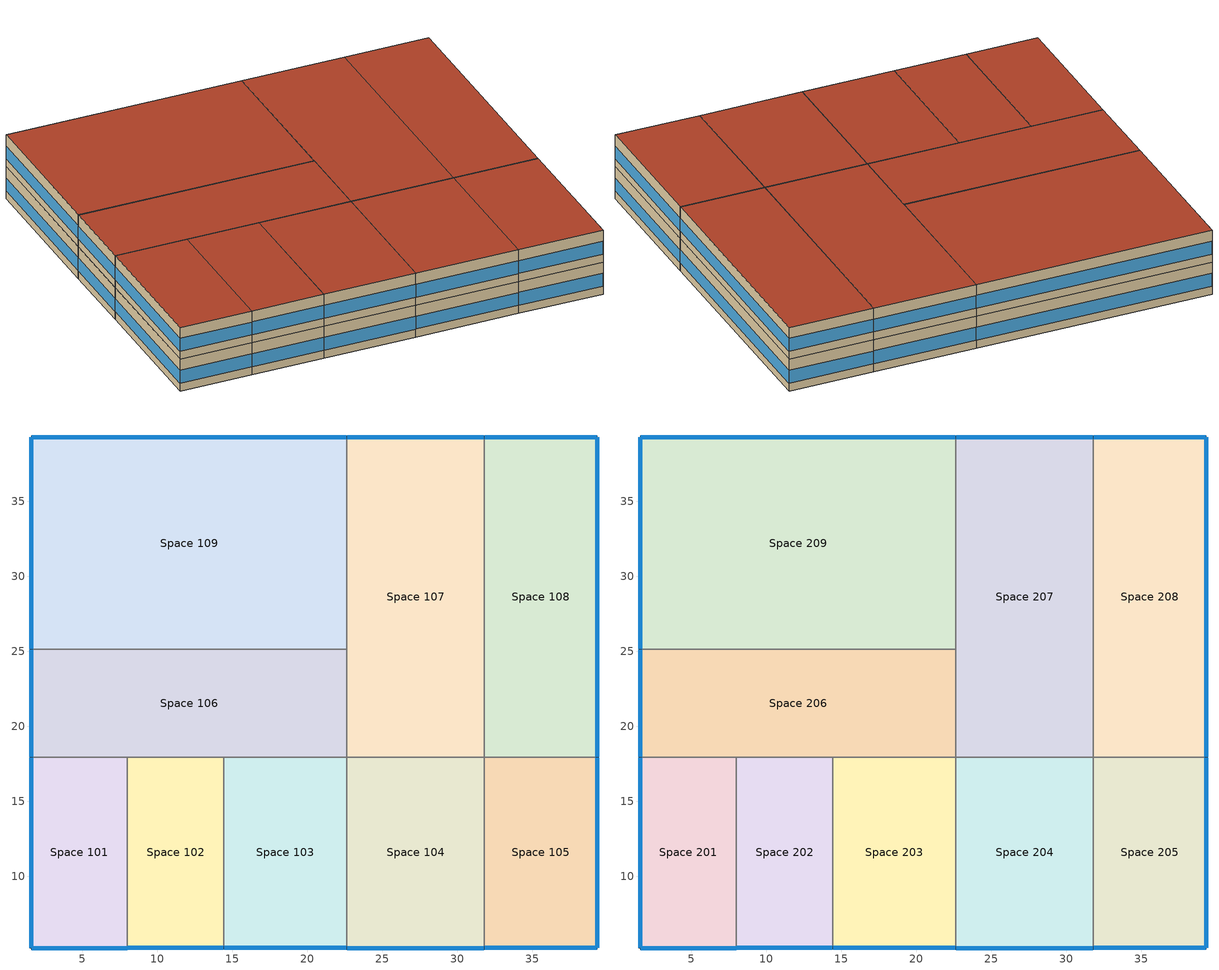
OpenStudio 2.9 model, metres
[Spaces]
Space 101
 floor ground: 8.01,17.94 8.01,5.21 1.59,5.21 1.59,17.94 z0
 wall outside: 1.59,17.94 1.59,5.21 8.01,5.21 z0:3
 wall to Space 106: 8.01,17.94 1.59,17.94 z0:3
 wall to Space 102: 8.01,5.21 8.01,17.94 z0:3
 window: 1.59,17.92 1.59,5.24 z0.76:1.96; 1.62,5.21 7.98,5.21 z0.76:1.97
Space 102
 floor ground: 14.42,17.94 14.42,5.21 8.01,5.21 8.01,17.94 z0
 wall outside: 8.01,5.21 14.42,5.21 z0:3
 wall to Space 106: 14.42,17.94 8.01,17.94 z0:3
 wall to Space 103: 14.42,5.21 14.42,17.94 z0:3
 window: 8.03,5.21 14.4,5.21 z0.76:1.97
Space 103
 floor ground: 22.64,17.94 22.64,5.21 14.42,5.21 14.42,17.94 z0
 wall outside: 14.42,5.21 22.64,5.21 z0:3
 wall to Space 106: 22.64,17.94 14.42,17.94 z0:3
 wall to Space 104: 22.64,5.21 22.64,17.94 z0:3
 window: 14.45,5.21 22.62,5.21 z0.76:1.97
Space 104
 floor ground: 31.8,17.94 31.8,5.21 22.64,5.21 22.64,17.94 z0
 wall outside: 22.64,5.21 31.8,5.21 z0:3
 wall to Space 107: 31.8,17.94 22.64,17.94 z0:3
 wall to Space 105: 31.8,5.21 31.8,17.94 z0:3
 window: 22.67,5.21 31.77,5.21 z0.76:1.97
Space 105
 floor ground: 39.34,17.94 39.34,5.21 31.8,5.21 31.8,17.94 z0
 wall outside: 31.8,5.21 39.34,5.21 39.34,17.94 z0:3
 wall to Space 108: 39.34,17.94 31.8,17.94 z0:3
 window: 39.34,5.24 39.34,17.92 z0.76:1.96; 31.82,5.21 39.32,5.21 z0.76:1.97
Space 106
 floor ground: 22.64,25.13 22.64,17.94 1.59,17.94 1.59,25.13 z0
 wall outside: 1.59,25.13 1.59,17.94 z0:3
 wall to Space 109: 22.64,25.13 1.59,25.13 z0:3
 wall to Space 107: 22.64,17.94 22.64,25.13 z0:3
 window: 1.59,25.11 1.59,17.97 z0.76:1.97
Space 107
 floor ground: 31.8,39.29 31.8,17.94 22.64,17.94 22.64,39.29 z0
 wall outside: 31.8,39.29 22.64,39.29 z0:3
 wall to Space 108: 31.8,17.94 31.8,39.29 z0:3
 wall to Space 109: 22.64,39.29 22.64,25.13 z0:3
 window: 31.77,39.29 22.67,39.29 z0.76:1.97
Space 108
 floor ground: 39.34,39.29 39.34,17.94 31.8,17.94 31.8,39.29 z0
 wall outside: 39.34,17.94 39.34,39.29 31.8,39.29 z0:3
 window: 39.32,39.29 31.82,39.29 z0.76:1.97; 39.34,17.97 39.34,39.27 z0.76:1.96
Space 109
 floor ground: 22.64,39.29 22.64,25.13 1.59,25.13 1.59,39.29 z0
 wall outside: 22.64,39.29 1.59,39.29 1.59,25.13 z0:3
 window: 22.62,39.29 1.62,39.29 / 1.59,39.27 1.59,25.16 z0.76:1.96
Space 201
 floor to Space 101: 8.01,17.94 8.01,5.21 1.59,5.21 1.59,17.94 z3
 wall outside: 1.59,17.94 1.59,5.21 8.01,5.21 z3:6
 wall to Space 206: 8.01,17.94 1.59,17.94 z3:6
 wall to Space 202: 8.01,5.21 8.01,17.94 z3:6
 window: 1.62,5.21 7.98,5.21 z3.76:4.97; 1.59,17.92 1.59,5.24 z3.76:4.96
 roof outside: 8.01,5.21 8.01,17.94 1.59,17.94 1.59,5.21 z6
Space 202
 floor to Space 102: 14.42,17.94 14.42,5.21 8.01,5.21 8.01,17.94 z3
 wall outside: 8.01,5.21 14.42,5.21 z3:6
 wall to Space 206: 14.42,17.94 8.01,17.94 z3:6
 wall to Space 203: 14.42,5.21 14.42,17.94 z3:6
 window: 8.03,5.21 14.4,5.21 z3.76:4.97
 roof outside: 14.42,5.21 14.42,17.94 8.01,17.94 8.01,5.21 z6
Space 203
 floor to Space 103: 22.64,17.94 22.64,5.21 14.42,5.21 14.42,17.94 z3
 wall outside: 14.42,5.21 22.64,5.21 z3:6
 wall to Space 206: 22.64,17.94 14.42,17.94 z3:6
 wall to Space 204: 22.64,5.21 22.64,17.94 z3:6
 window: 14.45,5.21 22.62,5.21 z3.76:4.97
 roof outside: 22.64,5.21 22.64,17.94 14.42,17.94 14.42,5.21 z6
Space 204
 floor to Space 104: 31.8,17.94 31.8,5.21 22.64,5.21 22.64,17.94 z3
 wall outside: 22.64,5.21 31.8,5.21 z3:6
 wall to Space 207: 31.8,17.94 22.64,17.94 z3:6
 wall to Space 205: 31.8,5.21 31.8,17.94 z3:6
 window: 22.67,5.21 31.77,5.21 z3.76:4.97
 roof outside: 31.8,5.21 31.8,17.94 22.64,17.94 22.64,5.21 z6
Space 205
 floor to Space 105: 39.34,17.94 39.34,5.21 31.8,5.21 31.8,17.94 z3
 wall outside: 31.8,5.21 39.34,5.21 39.34,17.94 z3:6
 wall to Space 208: 39.34,17.94 31.8,17.94 z3:6
 window: 39.34,5.24 39.34,17.92 z3.76:4.96; 31.82,5.21 39.32,5.21 z3.76:4.97
 roof outside: 39.34,5.21 39.34,17.94 31.8,17.94 31.8,5.21 z6
Space 206
 floor to Space 106: 22.64,25.13 22.64,17.94 1.59,17.94 1.59,25.13 z3
 wall outside: 1.59,25.13 1.59,17.94 z3:6
 wall to Space 209: 22.64,25.13 1.59,25.13 z3:6
 wall to Space 207: 22.64,17.94 22.64,25.13 z3:6
 window: 1.59,25.11 1.59,17.97 z3.76:4.97
 roof outside: 22.64,17.94 22.64,25.13 1.59,25.13 1.59,17.94 z6
Space 207
 floor to Space 107: 31.8,39.29 31.8,17.94 22.64,17.94 22.64,39.29 z3
 wall outside: 31.8,39.29 22.64,39.29 z3:6
 wall to Space 208: 31.8,17.94 31.8,39.29 z3:6
 wall to Space 209: 22.64,39.29 22.64,25.13 z3:6
 window: 31.77,39.29 22.67,39.29 z3.76:4.97
 roof outside: 31.8,17.94 31.8,39.29 22.64,39.29 22.64,17.94 z6
Space 208
 floor to Space 108: 39.34,39.29 39.34,17.94 31.8,17.94 31.8,39.29 z3
 wall outside: 39.34,17.94 39.34,39.29 31.8,39.29 z3:6
 window: 39.34,17.97 39.34,39.27 z3.76:4.96; 39.32,39.29 31.82,39.29 z3.76:4.97
 roof outside: 39.34,17.94 39.34,39.29 31.8,39.29 31.8,17.94 z6
Space 209
 floor to Space 109: 22.64,39.29 22.64,25.13 1.59,25.13 1.59,39.29 z3
 wall outside: 22.64,39.29 1.59,39.29 1.59,25.13 z3:6
 window: 1.59,39.27 1.59,25.16 / 22.62,39.29 1.62,39.29 z3.76:4.96
 roof outside: 22.64,25.13 22.64,39.29 1.59,39.29 1.59,25.13 z6
[Building]
Building 1: Space Type=189.1-2009 - Office - OpenOffice - CZ4-8; Default Construction Set=189.1-2009 - CZ5 - Office
[Site]
Temixco: Latitude {deg}=18.85; Longitude {deg}=-99.14; Time Zone {hr}=-6; Elevation {m}=1280
[ClimateZones]
Climate Zone Institution Name 1=ASHRAE; Climate Zone Document Name 1=ANSI/ASHRAE Standard 169; Climate Zone Document Year 1=2006; Climate Zone Institution Name 2=CEC; Climate Zone Document Name 2=California Climate Zone Descriptions; Climate Zone Document Year 2=1995
[DefaultConstructionSet]
189.1-2009 - CZ5 - Office: Default Exterior Surface Constructions=Default Surface Constructions 13; Default Interior Surface Constructions=Default Surface Constructions 14; Default Ground Contact Surface Constructions=Default Surface Constructions 15; Default Exterior SubSurface Constructions=Default Sub Surface Constructions 9; Default Interior SubSurface Constructions=Default Sub Surface Constructions 10; Interior Partition Construction=Interior Partition
[DefaultSurfaceConstructions]
Name | Floor Construction | Wall Construction | Roof Ceiling Construction
Default Surface Constructions 13 | ExtSlabCarpet 4in ClimateZone 1-8 | ASHRAE 189.1-2009 ExtWall Mass ClimateZone 5 | ASHRAE 189.1-2009 ExtRoof IEAD ClimateZone 2-5
Default Surface Constructions 14 | Interior Floor | Interior Wall | Interior Ceiling
Default Surface Constructions 15 | ExtSlabCarpet 4in ClimateZone 1-8 | ExtSlabCarpet 4in ClimateZone 1-8 | ExtSlabCarpet 4in ClimateZone 1-8
[Construction]
ExtSlabCarpet 4in ClimateZone 1-8: MAT-CC05 4 HW CONCRETE, CP02 CARPET PAD
Interior Floor: F16 Acoustic tile, F05 Ceiling air space resistance, M11 100mm lightweight concrete
Interior Wall: G01a 19mm gypsum board, F04 Wall air space resistance, G01a 19mm gypsum board
Interior Ceiling: M11 100mm lightweight concrete, F05 Ceiling air space resistance, F16 Acoustic tile
Exterior Door: F08 Metal surface, I01 25mm insulation board
Interior Window: Clear 3mm
Interior Door; Interior Partition: G05 25mm wood
ASHRAE 189.1-2009 ExtRoof IEAD ClimateZone 2-5: Roof Membrane, Roof Insulation [21], Metal Decking
ASHRAE 189.1-2009 ExtWindow ClimateZone 4-5: Theoretical Glass [207]
ASHRAE 189.1-2009 ExtWall Mass ClimateZone 5: 1IN Stucco, 8IN Concrete HW, Wall Insulation [40], 1/2IN Gypsum
[Material] Thermal Absorptance=0.9
Name | Roughness | Thickness {m} | Conductivity {W/m-K} | Density {kg/m3} | Specific Heat {J/kg-K} | Solar Absorptance | Visible Absorptance
MAT-CC05 4 HW CONCRETE | Rough | 0.1016 | 1.311 | 2240 | 836.8 | 0.85 | 0.85
1IN Stucco | Smooth | 0.0253 | 0.6918 | 1858 | 837 | 0.92 | 0.92
8IN Concrete HW | MediumRough | 0.2033 | 1.7296 | 2243 | 837 | 0.65 | 0.65
1/2IN Gypsum | Smooth | 0.0127 | 0.16 | 784.9 | 830 | 0.4 | 0.4
Roof Membrane | VeryRough | 0.0095 | 0.16 | 1121.29 | 1460 | 0.7 | 0.7
Metal Decking | MediumSmooth | 0.0015 | 45.006 | 7680 | 418.4 | 0.6 | 0.6
F16 Acoustic tile | MediumSmooth | 0.0191 | 0.06 | 368 | 590 | 0.3 | 0.3
M11 100mm lightweight concrete | MediumRough | 0.1016 | 0.53 | 1280 | 840 | 0.5 | 0.5
G01a 19mm gypsum board | MediumSmooth | 0.019 | 0.16 | 800 | 1090 | 0.4 | 0.4
F08 Metal surface | Smooth | 0.0008 | 45.28 | 7824 | 500 | 0.7 | 0.7
I01 25mm insulation board | MediumRough | 0.0254 | 0.03 | 43 | 1210 | 0.6 | 0.6
G05 25mm wood | MediumSmooth | 0.0254 | 0.15 | 608 | 1630 | 0.5 | 0.5
Roof Insulation [21] | MediumRough | 0.2105 | 0.049 | 265 | 836.8 | 0.7 | 0.7
Wall Insulation [40] | MediumRough | 0.0794 | 0.0432 | 91 | 837 | 0.5 | 0.5
[Material:NoMass]
CP02 CARPET PAD: Roughness=Smooth; Thermal Resistance {m2-K/W}=0.1; Thermal Absorptance=0.9; Solar Absorptance=0.8; Visible Absorptance=0.8
[Material:AirGap]
Name | Thermal Resistance {m2-K/W}
F05 Ceiling air space resistance | 0.18
F04 Wall air space resistance | 0.15
[DefaultSubSurfaceConstructions]
Name | Fixed Window Construction | Operable Window Construction | Door Construction | Tubular Daylight Dome Construction | Tubular Daylight Diffuser Construction
Default Sub Surface Constructions 9 | ASHRAE 189.1-2009 ExtWindow ClimateZone 4-5 | ASHRAE 189.1-2009 ExtWindow ClimateZone 4-5 | Exterior Door | Interior Window | Interior Window
Default Sub Surface Constructions 10 | Interior Window | Interior Window | Interior Door
[WindowMaterial:Glazing] Optical Data Type=SpectralAverage; Thickness {m}=0.003; Back Side Solar Reflectance at Normal Incidence=0; Back Side Visible Reflectance at Normal Incidence=0; Infrared Transmittance at Normal Incidence=0; Dirt Correction Factor for Solar and Visible Transmittance=1; Solar Diffusing=No
Name | Solar Transmittance at Normal Incidence | Front Side Solar Reflectance at Normal Incidence | Visible Transmittance at Normal Incidence | Front Side Visible Reflectance at Normal Incidence | Front Side Infrared Hemispherical Emissivity | Back Side Infrared Hemispherical Emissivity | Conductivity {W/m-K}
Clear 3mm | 0.837 | 0.075 | 0.898 | 0.081 | 0.84 | 0.84 | 0.9
Theoretical Glass [207] | 0.3311 | 0.6189 | 0.44 | 0.51 | 0.9 | 0.9 | 0.0133
[WindowMaterial:Blind]
Window Material Blind 1: Slat Width {m}=0.025; Slat Separation {m}=0.01875; Front Side Slat Beam Solar Reflectance=0.5; Back Side Slat Beam Solar Reflectance=0.5; Front Side Slat Diffuse Solar Reflectance=0.5; Back Side Slat Diffuse Solar Reflectance=0.5; Slat Beam Visible Transmittance=0
[SpaceType]
189.1-2009 - Office - OpenOffice - CZ4-8: Default Schedule Set=189.1-2009 - Office - OpenOffice - CZ4-8 Schedule Set; Design Specification Outdoor Air Object=189.1-2009 - Office - OpenOffice - CZ4-8 Ventilation; Standards Building Type=Office; Standards Space Type=OpenOffice
[DefaultScheduleSet]
189.1-2009 - Office - OpenOffice - CZ4-8 Schedule Set: Number of People Schedule=Office Work Occ; People Activity Level Schedule=Office Activity; Lighting Schedule=Office Bldg Light; Electric Equipment Schedule=Office Bldg Equip; Infiltration Schedule=Office Infil Quarter On
[Lights:Definition]
189.1-2009 - Office - OpenOffice - CZ4-8 Lights Definition: Design Level Calculation Method=Watts/Area; Watts per Space Floor Area {W/m2}=10.6563
[Lights]
189.1-2009 - Office - OpenOffice - CZ4-8 Lights: Lights Definition=189.1-2009 - Office - OpenOffice - CZ4-8 Lights Definition; Space or SpaceType=189.1-2009 - Office - OpenOffice - CZ4-8
[DesignSpecification:OutdoorAir]
189.1-2009 - Office - OpenOffice - CZ4-8 Ventilation: Outdoor Air Method=Sum; Outdoor Air Flow per Person {m3/s-person}=0.00943895
[People:Definition]
189.1-2009 - Office - OpenOffice - CZ4-8 People Definition: Number of People Calculation Method=People/Area; People per Space Floor Area {person/m2}=0.0565105; Fraction Radiant=0.3
[People]
189.1-2009 - Office - OpenOffice - CZ4-8 People: People Definition=189.1-2009 - Office - OpenOffice - CZ4-8 People Definition; Space or SpaceType=189.1-2009 - Office - OpenOffice - CZ4-8
[SpaceInfiltration:DesignFlowRate]
189.1-2009 - Office - OpenOffice - CZ4-8 Infiltration: Space or SpaceType=189.1-2009 - Office - OpenOffice - CZ4-8; Design Flow Rate Calculation Method=Flow/ExteriorArea; Flow per Exterior Surface Area {m3/s-m2}=0.000226568
[ElectricEquipment:Definition]
189.1-2009 - Office - OpenOffice - CZ4-8 Electric Equipment Definition: Design Level Calculation Method=Watts/Area; Watts per Space Floor Area {W/m2}=7.64238
[ElectricEquipment]
189.1-2009 - Office - OpenOffice - CZ4-8 Electric Equipment: Electric Equipment Definition=189.1-2009 - Office - OpenOffice - CZ4-8 Electric Equipment Definition; Space or SpaceType=189.1-2009 - Office - OpenOffice - CZ4-8
[ShadingControl]
Shading Control 1: Shading Type=InteriorBlind; Shading Device Material=Window Material Blind 1
[BuildingStory] Nominal Floor to Floor Height {m}=3
Name | Nominal Z Coordinate {m}
Building Story 1 | 0
Building Story 2 | 3
[Space]
Name | Building Story | Thermal Zone
Space 101 | Building Story 1 | Thermal Zone 18
Space 102 | Building Story 1 | Thermal Zone 17
Space 103 | Building Story 1 | Thermal Zone 16
Space 104 | Building Story 1 | Thermal Zone 14
Space 105 | Building Story 1 | Thermal Zone 13
Space 106 | Building Story 1 | Thermal Zone 12
Space 107 | Building Story 1 | Thermal Zone 10
Space 108 | Building Story 1 | Thermal Zone 8
Space 109 | Building Story 1 | Thermal Zone 15
Space 201 | Building Story 2 | Thermal Zone 9
Space 202 | Building Story 2 | Thermal Zone 11
Space 203 | Building Story 2 | Thermal Zone 6
Space 204 | Building Story 2 | Thermal Zone 7
Space 205 | Building Story 2 | Thermal Zone 5
Space 206 | Building Story 2 | Thermal Zone 4
Space 207 | Building Story 2 | Thermal Zone 3
Space 208 | Building Story 2 | Thermal Zone 2
Space 209 | Building Story 2 | Thermal Zone 1
[ThermalZone] Use Ideal Air Loads=No
Thermal Zone 1; Thermal Zone 2; Thermal Zone 3; Thermal Zone 4; Thermal Zone 5; Thermal Zone 6; Thermal Zone 7; Thermal Zone 8; Thermal Zone 9; Thermal Zone 10; Thermal Zone 11; Thermal Zone 12; Thermal Zone 13; Thermal Zone 14; Thermal Zone 15; Thermal Zone 16; Thermal Zone 17; Thermal Zone 18
[Sizing:Zone] Zone Cooling Design Supply Air Temperature Input Method=SupplyAirTemperature; Zone Cooling Design Supply Air Temperature {C}=14; Zone Cooling Design Supply Air Temperature Difference {deltaC}=11.11; Zone Heating Design Supply Air Temperature Input Method=SupplyAirTemperature; Zone Heating Design Supply Air Temperature {C}=40; Zone Heating Design Supply Air Temperature Difference {deltaC}=11.11; Zone Cooling Design Supply Air Humidity Ratio {kg-H2O/kg-air}=0.0085; Zone Heating Design Supply Air Humidity Ratio {kg-H2O/kg-air}=0.008; Cooling Design Air Flow Method=DesignDay; Heating Design Air Flow Method=DesignDay; Account for Dedicated Outdoor Air System=No; Dedicated Outdoor Air System Control Strategy=NeutralSupplyAir; Dedicated Outdoor Air Low Setpoint Temperature for Design {C}=autosize; Dedicated Outdoor Air High Setpoint Temperature for Design {C}=autosize
Thermal Zone 1; Thermal Zone 2; Thermal Zone 3; Thermal Zone 4; Thermal Zone 5; Thermal Zone 6; Thermal Zone 7; Thermal Zone 8; Thermal Zone 9; Thermal Zone 10; Thermal Zone 11; Thermal Zone 12; Thermal Zone 13; Thermal Zone 14; Thermal Zone 15; Thermal Zone 16; Thermal Zone 17; Thermal Zone 18
[Schedule:Ruleset]
Name | Default Day Schedule | Summer Design Day Schedule | Winter Design Day Schedule
Office Bldg Light | Office Bldg Light Default Schedule | Office Bldg Light Summer Design Day | Office Bldg Light Winter Design Day
Office Activity | Office Activity Default Schedule | Office Activity Summer Design Day | Office Activity Winter Design Day
Office Infil Quarter On | Office Infil Quarter On Default Schedule | Office Infil Quarter On Summer Design Day | Office Infil Quarter On Winter Design Day
Office Bldg Equip | Office Bldg Equip Default Schedule | Office Bldg Equip Summer Design Day | Office Bldg Equip Winter Design Day
Office Work Occ | Office Bldg Occ Default Schedule | Office Bldg Occ Summer Design Day | Office Bldg Occ Winter Design Day
[Schedule:Day]
Office Bldg Light Default Schedule: 5, 0, 0.05, 7, 0, 0.1, 8, 0, 0.3, 17, 0, 0.9, 18, 0, 0.7, 20, 0, 0.5, 22, 0, 0.3, 23, 0, 0.1, 24, 0, 0.05
Office Bldg Light Summer Design Day; Office Infil Quarter On Rule 1 Day Schedule; Office Bldg Equip Summer Design Day: 24, 0, 1
Office Bldg Light Winter Design Day; Office Bldg Equip Winter Design Day; Office Bldg Occ Winter Design Day; Office Bldg Occ Rule 1 Day Schedule: 24, 0, 0
Office Bldg Light Rule 1 Day Schedule: 24, 0, 0.05
Office Bldg Light Rule 2 Day Schedule: 6, 0, 0.05, 8, 0, 0.1, 14, 0, 0.5, 17, 0, 0.15, 24, 0, 0.05
Office Activity Default Schedule; Office Activity Summer Design Day; Office Activity Winter Design Day: 24, 0, 132
Office Infil Quarter On Default Schedule; Office Infil Quarter On Summer Design Day: 6, 0, 1, 22, 0, 0.25, 24, 0, 1
Office Infil Quarter On Winter Design Day; Office Infil Quarter On Rule 2 Day Schedule: 6, 0, 1, 18, 0, 0.25, 24, 0, 1
Office Bldg Equip Default Schedule: 8, 0, 0.4, 12, 0, 0.9, 13, 0, 0.8, 17, 0, 0.9, 18, 0, 0.8, 20, 0, 0.6, 22, 0, 0.5, 24, 0, 0.4
Office Bldg Equip Rule 1 Day Schedule: 24, 0, 0.3
Office Bldg Equip Rule 2 Day Schedule: 6, 0, 0.3, 8, 0, 0.4, 14, 0, 0.5, 17, 0, 0.35, 24, 0, 0.3
Office Bldg Occ Default Schedule: 6, 0, 0, 7, 0, 0.1, 8, 0, 0.2, 12, 0, 0.85, 13, 0, 0.5, 17, 0, 0.85, 18, 0, 0.7, 20, 0, 0.4, 22, 0, 0.1, 24, 0, 0.05
Office Bldg Occ Summer Design Day: 6, 0, 0, 22, 0, 1, 24, 0, 0.05
Office Bldg Occ Rule 2 Day Schedule: 6, 0, 0, 8, 0, 0.1, 14, 0, 0.4, 17, 0, 0.1, 24, 0, 0
[Schedule:Rule] Apply Monday=No; Apply Tuesday=No; Apply Wednesday=No; Apply Thursday=No; Apply Friday=No; Date Specification Type=DateRange; Start Month=1; Start Day=1; End Month=12; End Day=31
Name | Schedule Ruleset | Rule Order | Day Schedule | Apply Sunday | Apply Saturday
Office Bldg Light Rule 1 | Office Bldg Light | 0 | Office Bldg Light Rule 1 Day Schedule | Yes | No
Office Bldg Light Rule 2 | Office Bldg Light | 1 | Office Bldg Light Rule 2 Day Schedule | No | Yes
Office Infil Quarter On Rule 1 | Office Infil Quarter On | 0 | Office Infil Quarter On Rule 1 Day Schedule | Yes | No
Office Infil Quarter On Rule 2 | Office Infil Quarter On | 1 | Office Infil Quarter On Rule 2 Day Schedule | No | Yes
Office Bldg Equip Rule 1 | Office Bldg Equip | 0 | Office Bldg Equip Rule 1 Day Schedule | Yes | No
Office Bldg Equip Rule 2 | Office Bldg Equip | 1 | Office Bldg Equip Rule 2 Day Schedule | No | Yes
Office Work Occ Rule 1 | Office Work Occ | 0 | Office Bldg Occ Rule 1 Day Schedule | Yes | No
Office Work Occ Rule 2 | Office Work Occ | 1 | Office Bldg Occ Rule 2 Day Schedule | No | Yes
